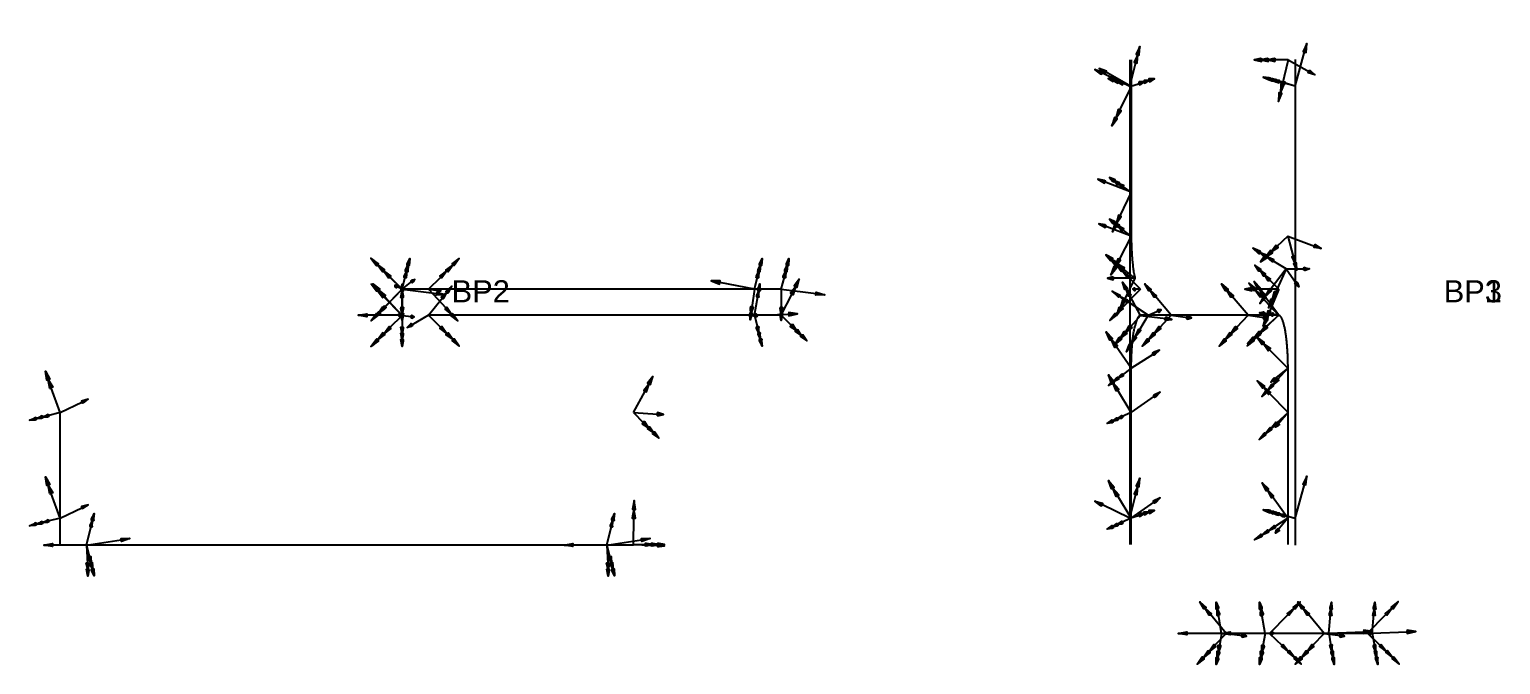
# Model space of a CAD drawing. Header units: millimetres. Extents: x -11667 to 13, y -82 to 62.
# Drawn here: x -320.7 to 12.9, y -82.1 to 61.8 of the extents above; entities that cross this region are included whole.
import ezdxf

# ---------------------------------------------------------------- set-up
doc = ezdxf.new("R2010")
doc.units = ezdxf.units.MM
for name, color, linetype in [('AutoDetect_159_15', 1, 'Continuous'), ('AutoDetect_160_7', 1, 'Continuous'), ('AutoDetect_163_18', 1, 'Continuous'), ('AutoDetect_166_6', 1, 'Continuous'), ('AutoDetect_167_11', 1, 'Continuous'), ('AutoDetect_25_21', 1, 'Continuous'), ('AutoDetect_26_16', 1, 'Continuous'), ('AutoDetect_26_19', 1, 'Continuous'), ('AutoDetect_26_8', 1, 'Continuous'), ('AutoDetect_27_20', 1, 'Continuous'), ('AutoDetect_28_17', 1, 'Continuous'), ('AutoDetect_29_0', 1, 'Continuous'), ('AutoDetect_30_2', 1, 'Continuous'), ('AutoDetect_31_3', 1, 'Continuous'), ('AutoDetect_35_9', 1, 'Continuous'), ('AutoDetect_36_12', 1, 'Continuous'), ('Verbandslasche_ID_GUID_A464F5FE_B1FB_46ab_AD01_3AC84AC37666', 1, 'Continuous')]:
    doc.layers.add(name, color=color, linetype=linetype)
doc.styles.get("Standard").update_dxf_attribs({"font": 'arial.ttf'})

# ---------------------------------------------------------------- blocks, each defined once
blk = doc.blocks.new('Kontrollpunkt')
at = {"color": 0}
for q in [(0, 6), (8, 0), (0, 0, 4)]:
    blk.add_line((0, 0), q, dxfattribs=at)
for points in [[(0.25, 8, -0.25), (-0.25, 8, -0.25), (-0.25, 8, 0.25), (0, 10, 0), (-0.25, 8, -0.25), (0.25, 8, 0.25), (0, 10, 0), (0.25, 8, -0.25), (0.25, 8, 0.25), (-0.25, 8, 0.25)], [(0.25, 6, -0.25), (-0.25, 6, -0.25), (-0.25, 6, 0.25), (0, 8, 0), (-0.25, 6, -0.25), (0.25, 6, 0.25), (0, 8, 0), (0.25, 6, -0.25), (0.25, 6, 0.25), (-0.25, 6, 0.25)], [(0.25, 0.25, 4), (-0.25, 0.25, 4), (-0.25, -0.25, 4), (0, 0, 6), (-0.25, 0.25, 4), (0.25, -0.25, 4), (0, 0, 6), (0.25, 0.25, 4), (0.25, -0.25, 4), (-0.25, -0.25, 4)], [(0.25, 0.25, 6), (-0.25, 0.25, 6), (-0.25, -0.25, 6), (0, 0, 8), (-0.25, 0.25, 6), (0.25, -0.25, 6), (0, 0, 8), (0.25, 0.25, 6), (0.25, -0.25, 6), (-0.25, -0.25, 6)], [(0.25, 0.25, 8), (-0.25, 0.25, 8), (-0.25, -0.25, 8), (0, 0, 10), (-0.25, 0.25, 8), (0.25, -0.25, 8), (0, 0, 10), (0.25, 0.25, 8), (0.25, -0.25, 8), (-0.25, -0.25, 8)], [(8, 0.25, -0.25), (8, 0.25, 0.25), (8, -0.25, 0.25), (10, 0, 0), (8, 0.25, 0.25), (8, -0.25, -0.25), (10, 0, 0), (8, 0.25, -0.25), (8, -0.25, -0.25), (8, -0.25, 0.25)]]:
    blk.add_polyline3d(points, dxfattribs=at)

msp = doc.modelspace()

# ---------------------------------------------------------------- linework, layer by layer
at = {"layer": 'AutoDetect_159_15', "color": 1}
msp.add_line((-183.78, -55, -440.9), (-313.78, -55, -440.9), dxfattribs=at)
at = {"layer": 'AutoDetect_160_7', "color": 1}
msp.add_line((-183.78, -55, -440.9), (-313.78, -55, -440.9), dxfattribs=at)
at = {"layer": 'AutoDetect_163_18', "color": 1}
msp.add_line((-313.78, -54.9, -440.81), (-313.78, -25, -440.81), dxfattribs=at)
at = {"layer": 'AutoDetect_166_6', "color": 1}
msp.add_line((-26.06, -75, -273.09), (-50.37, -75, -410.96), dxfattribs=at)
at = {"layer": 'AutoDetect_167_11', "color": 1}
msp.add_line((-16.21, -75, -274.82), (-40.52, -75, -412.7), dxfattribs=at)
at = {"layer": 'AutoDetect_25_21', "color": 1}
msp.add_line((-70.86, 54.9, -440.8), (-70.86, 14.95, -440.8), dxfattribs=at)
msp.add_rational_spline([(-70.86, 14.95, -440.8), (-70.86, 9.04, -440.8), (-70.04, 5.44, -436.12)], [1, 0.830671107873, 0.857128747268], degree=2, dxfattribs=at)
at = {"layer": 'AutoDetect_26_16', "color": 1}
msp.add_line((-35.31, -54.9, -239.2), (-35.31, -14.95, -239.2), dxfattribs=at)
msp.add_rational_spline([(-35.31, -14.95, -239.2), (-35.31, -10.81, -239.2), (-35.76, -7.55, -241.75)], [1, 0.935773355556, 0.979929173611], degree=2, dxfattribs=at)
at = {"layer": 'AutoDetect_26_19', "color": 1}
msp.add_line((-70.86, -54.9, -440.8), (-70.86, -14.95, -440.8), dxfattribs=at)
msp.add_rational_spline([(-70.86, -14.95, -440.8), (-70.86, -9.04, -440.8), (-70.04, -5.44, -436.12)], [1, 0.830671107873, 0.857128747268], degree=2, dxfattribs=at)
at = {"layer": 'AutoDetect_26_8', "color": 1}
msp.add_line((-37.43, -2.95, -251.2), (-68.75, -2.95, -428.8), dxfattribs=at)
msp.add_rational_spline([(-68.75, -2.95, -428.8), (-69.47, -2.95, -432.88), (-70.04, -5.44, -436.12)], [1, 0.876435673313, 0.857128747268], degree=2, dxfattribs=at)
msp.add_rational_spline([(-35.76, -7.55, -241.75), (-35.84, -6.98, -242.2), (-35.93, -6.46, -242.71), (-36.55, -2.95, -246.23), (-37.43, -2.95, -251.2)], [0.979929173611, 0.988106176955, 1, 0.923879532511, 1], degree=2, knots=[1.5707963, 1.5707963, 1.5707963, 1.6935148, 1.6935148, 2.478913, 2.478913, 2.478913], dxfattribs=at)
at = {"layer": 'AutoDetect_27_20', "color": 1}
msp.add_line((-33.69, 55, -230), (-33.69, -55, -230), dxfattribs=at)
at = {"layer": 'AutoDetect_28_17', "color": 1}
msp.add_line((-71.22, 54.9, -442.82), (-71.22, -54.9, -442.82), dxfattribs=at)
at = {"layer": 'AutoDetect_29_0', "color": 1}
msp.add_line((-236.23, 2.95, -253), (-236.23, 2.95, -403), dxfattribs=at)
at = {"layer": 'AutoDetect_30_2', "color": 1}
for p, q in [((-230.23, 2.95, -391), (-230.23, 2.95, -253)), ((-150.33, 2.95, -397), (-224.23, 2.95, -397))]:
    msp.add_line(p, q, dxfattribs=at)
at = {"layer": 'AutoDetect_30_2', "color": 1, "extrusion": (0, 1, 0)}
msp.add_arc((224.23, -391, 2.95), 6, 270, 0, dxfattribs=at)
at = {"layer": 'AutoDetect_31_3', "color": 1}
msp.add_line((-150.23, 2.95, -403), (-236.23, 2.95, -403), dxfattribs=at)
at = {"layer": 'AutoDetect_35_9', "color": 1}
msp.add_line((-236.23, -2.95, -253), (-236.23, -2.95, -403), dxfattribs=at)
at = {"layer": 'AutoDetect_36_12', "color": 1}
for p, q in [((-230.23, -2.95, -391), (-230.23, -2.95, -253)), ((-150.33, -2.95, -397), (-224.23, -2.95, -397))]:
    msp.add_line(p, q, dxfattribs=at)
at = {"layer": 'AutoDetect_36_12', "color": 1, "extrusion": (0, 1, 0)}
msp.add_arc((224.23, -391, -2.95), 6, 270, 0, dxfattribs=at)

# ---------------------------------------------------------------- block references
at = {"layer": 'AutoDetect_159_15', "color": 1, "extrusion": (0.173675, -0.696361, -0.696361), "rotation": 8.01296566907641}
for p in [(-311.95, -331.13, 291.87), (-197.45, -311.25, 312.36)]:
    msp.add_blockref('Kontrollpunkt', p, dxfattribs=at)
at = {"layer": 'AutoDetect_160_7', "color": 1, "extrusion": (0.173675, -0.696361, -0.696361), "rotation": 199.7050957579532}
for p in [(-311.95, -331.13, 291.87), (-197.45, -311.25, 312.36)]:
    msp.add_blockref('Kontrollpunkt', p, dxfattribs=at)
at = {"layer": 'AutoDetect_163_18', "color": 2, "extrusion": (-0.696377, -0.173648, 0.696351), "rotation": 98.1392597561914}
for p in [(-51.66, -532.59, -84.1), (-28.47, -536.62, -79.95)]:
    msp.add_blockref('Kontrollpunkt', p, dxfattribs=at)
at = {"layer": 'AutoDetect_166_6', "color": 1, "extrusion": (-0.655631, -0.696364, 0.291932), "rotation": 67.9443318433686}
for p in [(15.5, -413.22, -33.68), (31.68, -288.21, -11.45)]:
    msp.add_blockref('Kontrollpunkt', p, dxfattribs=at)
at = {"layer": 'AutoDetect_167_11', "color": 1, "extrusion": (0.715939, -0.696364, 0.050088), "rotation": 272.7891536587446}
for p in [(-81.29, -407.48, 3.59), (-65.79, -282.38, 25.81)]:
    msp.add_blockref('Kontrollpunkt', p, dxfattribs=at)
at = {"layer": 'AutoDetect_25_21', "color": 1, "extrusion": (-0.521349, 0.180553, 0.834024), "rotation": 261.4992743450223}
msp.add_blockref('Kontrollpunkt', (-23.02, -312.39, -321.86), dxfattribs=at)
at = {"layer": 'AutoDetect_25_21', "color": 1, "extrusion": (-0.494395, 0.3312, 0.803667), "rotation": 280.3311051880248}
msp.add_blockref('Kontrollpunkt', (18.71, -320.79, -310.96), dxfattribs=at)
at = {"layer": 'AutoDetect_25_21', "color": 1, "extrusion": (-0.493217, 0.390731, 0.777217), "rotation": 283.5708104561606}
msp.add_blockref('Kontrollpunkt', (32.28, -327.75, -301.81), dxfattribs=at)
at = {"layer": 'AutoDetect_26_16', "color": 1, "extrusion": (-0.589882, -0.638, -0.49497), "rotation": 94.38560072734414}
msp.add_blockref('Kontrollpunkt', (-15.78, -190.54, 148.77), dxfattribs=at)
at = {"layer": 'AutoDetect_26_16', "color": 1, "extrusion": (-0.656653, -0.61332, -0.438914), "rotation": 87.00179826728532}
msp.add_blockref('Kontrollpunkt', (-5.87, -196.13, 143.48), dxfattribs=at)
at = {"layer": 'AutoDetect_26_16', "color": 1, "extrusion": (-0.759099, -0.492129, -0.426119), "rotation": 82.6437448275632}
msp.add_blockref('Kontrollpunkt', (21.82, -192.43, 152.8), dxfattribs=at)
at = {"layer": 'AutoDetect_26_19', "color": 1, "extrusion": (-0.51783, -0.390731, 0.76104), "rotation": 86.84666370570078}
msp.add_blockref('Kontrollpunkt', (-30.75, -335.85, -292.93), dxfattribs=at)
at = {"layer": 'AutoDetect_26_19', "color": 1, "extrusion": (-0.545393, -0.252783, 0.799154), "rotation": 98.05400230141987}
msp.add_blockref('Kontrollpunkt', (-7.16, -324.74, -307.31), dxfattribs=at)
at = {"layer": 'AutoDetect_26_19', "color": 1, "extrusion": (-0.545139, -0.253213, 0.799191), "rotation": 98.0486762422723}
msp.add_blockref('Kontrollpunkt', (14.5, -332.78, -301.27), dxfattribs=at)
at = {"layer": 'AutoDetect_26_8', "color": 1, "extrusion": (-0.492167, -0.829786, 0.263109), "rotation": 79.1329663656081}
msp.add_blockref('Kontrollpunkt', (-56.13, -413.85, -74.8), dxfattribs=at)
at = {"layer": 'AutoDetect_26_8', "color": 1, "extrusion": (-0.573157, -0.650895, 0.497822), "rotation": 53.43253711006638}
msp.add_blockref('Kontrollpunkt', (-49.64, -395.61, -172.14), dxfattribs=at)
at = {"layer": 'AutoDetect_26_8', "color": 1, "extrusion": (-0.655631, -0.696364, 0.291932), "rotation": 67.9443318433686}
for p in [(-42.97, -385.44, -71.11), (-30.29, -287.44, -53.68)]:
    msp.add_blockref('Kontrollpunkt', p, dxfattribs=at)
at = {"layer": 'AutoDetect_26_8', "color": 1, "extrusion": (-0.704745, -0.641377, -0.303266), "rotation": 109.74445874203}
msp.add_blockref('Kontrollpunkt', (-23.01, -230.37, 104.45), dxfattribs=at)
at = {"layer": 'AutoDetect_26_8', "color": 1, "extrusion": (-0.717638, -0.688088, -0.107382), "rotation": 97.63301396092723}
msp.add_blockref('Kontrollpunkt', (-23.78, -246.63, 55.87), dxfattribs=at)
at = {"layer": 'AutoDetect_27_20', "color": 1, "extrusion": (-0.633022, 0.173648, 0.754406), "rotation": 180}
for p in [(-38.34, -185.26, -143.68), (56.17, -165.71, -160.69)]:
    msp.add_blockref('Kontrollpunkt', p, dxfattribs=at)
at = {"layer": 'AutoDetect_28_17', "color": 1, "extrusion": (0.564863, 0.173648, -0.806707), "rotation": 306.9740481651185}
for p in [(67.67, -305.01, 325.49), (-25.81, -328.2, 308.51)]:
    msp.add_blockref('Kontrollpunkt', p, dxfattribs=at)
at = {"layer": 'AutoDetect_29_0', "color": 1, "extrusion": (-0.706351, 0.706351, -0.046221), "rotation": 248.8214576147554}
msp.add_blockref('Kontrollpunkt', (164.95, -244.91, 180.64), dxfattribs=at)
at = {"layer": 'AutoDetect_29_0', "color": 1, "extrusion": (-0.696364, 0.696364, 0.173648), "rotation": 273.3030353310031}
for p in [(164.95, -317.92, 115.68), (164.95, -420.34, 97.62)]:
    msp.add_blockref('Kontrollpunkt', p, dxfattribs=at)
at = {"layer": 'AutoDetect_30_2', "color": 1, "extrusion": (0.696364, 0.696364, -0.173648), "rotation": 102.7514069217628}
msp.add_blockref('Kontrollpunkt', (164.88, -277.06, -114.34), dxfattribs=at)
at = {"layer": 'AutoDetect_30_2', "color": 1, "extrusion": (0.173648, 0.696364, 0.696364), "rotation": 4.152866942558883}
msp.add_blockref('Kontrollpunkt', (152.4, -260.58, -301.55), dxfattribs=at)
at = {"layer": 'AutoDetect_31_3', "color": 2, "extrusion": (0.173648, 0.696364, -0.696364), "rotation": 170.1489238834162}
for p in [(229.93, -327.04, 241.67), (146.48, -312.55, 256.6)]:
    msp.add_blockref('Kontrollpunkt', p, dxfattribs=at)
at = {"layer": 'AutoDetect_35_9', "color": 1, "extrusion": (-0.706351, -0.706351, -0.046221), "rotation": 93.44712152601193}
msp.add_blockref('Kontrollpunkt', (-164.95, -244.91, 180.64), dxfattribs=at)
at = {"layer": 'AutoDetect_35_9', "color": 1, "extrusion": (-0.696364, -0.696364, 0.173648), "rotation": 77.24859307823723}
for p in [(-164.95, -317.92, 115.68), (-164.95, -420.34, 97.62)]:
    msp.add_blockref('Kontrollpunkt', p, dxfattribs=at)
at = {"layer": 'AutoDetect_36_12', "color": 1, "extrusion": (0.696364, -0.696364, -0.173648), "rotation": 237.4272836845449}
msp.add_blockref('Kontrollpunkt', (-164.88, -277.06, -114.34), dxfattribs=at)
at = {"layer": 'AutoDetect_36_12', "color": 1, "extrusion": (0.173648, -0.696364, 0.696364), "rotation": 342.8383509003531}
msp.add_blockref('Kontrollpunkt', (-152.4, -260.58, -301.55), dxfattribs=at)
at = {"layer": 'Verbandslasche_ID_GUID_A464F5FE_B1FB_46ab_AD01_3AC84AC37666', "color": 2, "extrusion": (-0.766044, 0, -0.642788), "rotation": 289.6573556045449}
msp.add_blockref('Kontrollpunkt', (-54.9, -160.54, 180.81), dxfattribs=at)
at = {"layer": 'Verbandslasche_ID_GUID_A464F5FE_B1FB_46ab_AD01_3AC84AC37666', "color": 2, "extrusion": (-0.625473, -0.57735, -0.524834), "rotation": 315.6968864530567}
msp.add_blockref('Kontrollpunkt', (-34.94, -195.31, 139), dxfattribs=at)
at = {"layer": 'Verbandslasche_ID_GUID_A464F5FE_B1FB_46ab_AD01_3AC84AC37666', "color": 2, "extrusion": (-0.662173, 0.53277, 0.526956), "rotation": 292.9758516384128}
msp.add_blockref('Kontrollpunkt', (39.66, -401.21, -180.54), dxfattribs=at)
at = {"layer": 'Verbandslasche_ID_GUID_A464F5FE_B1FB_46ab_AD01_3AC84AC37666', "color": 2, "extrusion": (-0.696364, 0.707107, 0.122788), "rotation": 277.1070671490394}
msp.add_blockref('Kontrollpunkt', (46.91, -431.74, -2.69), dxfattribs=at)
at = {"layer": 'Verbandslasche_ID_GUID_A464F5FE_B1FB_46ab_AD01_3AC84AC37666', "color": 2, "extrusion": (-0.749472, 0.469314, -0.466945)}
for rotation in [280.9859547561534, 253.7012270447342]:
    msp.add_blockref('Kontrollpunkt', (12.58, -197.75, 143.23), dxfattribs=dict(at, rotation=rotation))
at = {"layer": 'Verbandslasche_ID_GUID_A464F5FE_B1FB_46ab_AD01_3AC84AC37666', "color": 2, "extrusion": (-0.538275, 0.546579, 0.641491), "rotation": 303.0797120737498}
msp.add_blockref('Kontrollpunkt', (24.6, -210.9, -139.38), dxfattribs=at)
at = {"layer": 'Verbandslasche_ID_GUID_A464F5FE_B1FB_46ab_AD01_3AC84AC37666', "color": 2, "extrusion": (0, -0.707107, -0.707107), "rotation": 180}
msp.add_blockref('Kontrollpunkt', (-236.23, -282.88, 287.05), dxfattribs=at)
at = {"layer": 'Verbandslasche_ID_GUID_A464F5FE_B1FB_46ab_AD01_3AC84AC37666', "color": 2, "extrusion": (0.577358, -0.577358, -0.577336), "rotation": 240.0006285069795}
msp.add_blockref('Kontrollpunkt', (-108.32, -389.18, 147.63), dxfattribs=at)
at = {"layer": 'Verbandslasche_ID_GUID_A464F5FE_B1FB_46ab_AD01_3AC84AC37666', "color": 2, "extrusion": (0.577339, -0.57735, 0.577361), "rotation": 297.0274642331129}
msp.add_blockref('Kontrollpunkt', (-147.63, -295.08, -346.17), dxfattribs=at)
at = {"layer": 'Verbandslasche_ID_GUID_A464F5FE_B1FB_46ab_AD01_3AC84AC37666', "color": 2, "extrusion": (0.707093, -1.73472e-18, 0.70712), "rotation": 268.6182634524097}
msp.add_blockref('Kontrollpunkt', (-54.9, -181.73, -441.65), dxfattribs=at)
at = {"layer": 'Verbandslasche_ID_GUID_A464F5FE_B1FB_46ab_AD01_3AC84AC37666', "color": 2, "extrusion": (-0.122788, -0.707107, -0.696364), "rotation": 165.9980749703687}
for p in [(-36.8, -237.48, 345.4), (-27.09, -239.9, 345.4)]:
    msp.add_blockref('Kontrollpunkt', p, dxfattribs=at)
at = {"layer": 'Verbandslasche_ID_GUID_A464F5FE_B1FB_46ab_AD01_3AC84AC37666', "color": 2, "extrusion": (0.122788, -0.707107, 0.696364), "rotation": 349.5129237733796}
for p in [(-38.51, -244.34, -140.34), (-28.8, -246.76, -140.34)]:
    msp.add_blockref('Kontrollpunkt', p, dxfattribs=at)

# ---------------------------------------------------------------- texts
at = {"layer": 'Verbandslasche_ID_GUID_A464F5FE_B1FB_46ab_AD01_3AC84AC37666', "color": 5}
for s, p in [('BP2', (-225, 0)), ('BP3', (0, 0, -121.76)), ('BP1', (0, 0))]:
    msp.add_text(s, height=5, dxfattribs=at).set_placement(p)

doc.saveas('drawing.dxf')
